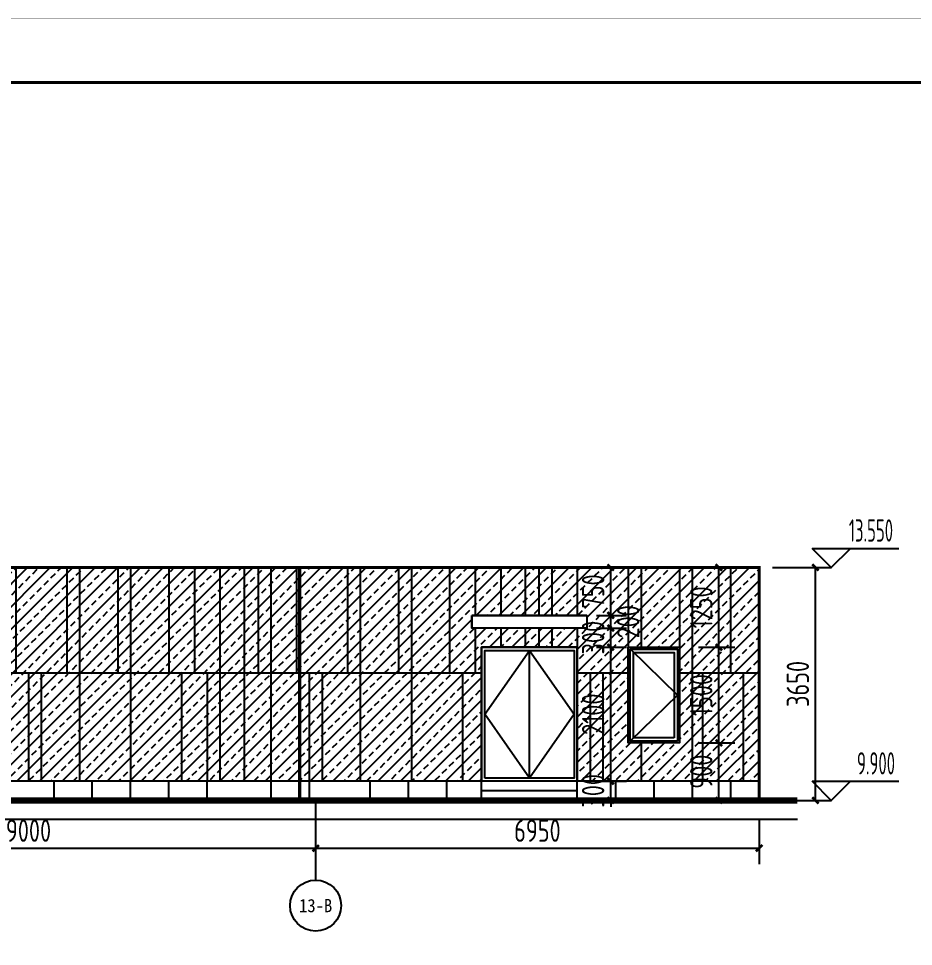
# Model space of a CAD drawing. Extents: x -280168 to 205214, y -148835 to -64913.
# Drawn here: x 182195 to 196219, y -103974 to -89430 of the extents above; entities that cross this region are included whole.
import ezdxf
from ezdxf.enums import TextEntityAlignment as Align

# ---------------------------------------------------------------- set-up
doc = ezdxf.new("R2010")
doc.units = 0
doc.header["$LTSCALE"] = 1000
doc.header["$MEASUREMENT"] = 0
for name, color, linetype in [('01-标注_尺寸', 124, 'Continuous'), ('01-标注_标高', 200, 'Continuous'), ('01-标注_轴线坐标', 132, 'Continuous'), ('02-TEXT_标注', 130, 'Continuous'), ('02-TEXT_轴号', 7, 'Continuous'), ('05-填充_156', 156, 'Continuous'), ('A-C_窗', 140, 'Continuous'), ('E-立面轮廓', 241, 'Continuous')]:
    doc.layers.add(name, color=color, linetype=linetype)
doc.layers.add('04-不打印_辅助线', color=165, linetype='Continuous', plot=False)
doc.styles.add('_TCH_AXIS', font='STXIHEI_0.TTF', dxfattribs={"width": 0.75})
doc.styles.add('_TCH_DIM', font='ros1.shx', dxfattribs={"width": 0.75, "bigfont": 'jd.shx'})
doc.styles.add('_TCH_DIM_T3', font='ros1.shx', dxfattribs={"width": 0.85, "bigfont": 'jd.shx'})
doc.dimstyles.new('_TCH_ARCH&&100', dxfattribs={"dimtxt": 350, "dimasz": 100, "dimexe": 250, "dimexo": 300, "dimgap": 100, "dimtad": 1, "dimdec": 0, "dimzin": 0, "dimdsep": 46, "dimtxsty": '_TCH_DIM_T3', "dimblk": 'ARCHTICK', "dimcen": 0.09, "dimclrt": 7, "dimazin": 2, "dimtfac": 1, "dimtdec": 0, "dimtix": 1, "dimtmove": 2, "dimatfit": 3, "dimfxl": 0, "dimtolj": 1, "dimtzin": 0, "dimarcsym": 0})

# ---------------------------------------------------------------- blocks, each defined once
blk = doc.blocks.new('图框-A1')
for points, const_width in [([(0, 0), (841, 0), (841, 594), (0, 594)], 0.05), ([(766, 584), (25, 584), (25, 10), (766, 10)], 0.5)]:
    blk.add_lwpolyline(points, close=True, dxfattribs=dict(const_width=const_width))
blk = doc.blocks.new('d')
at = {"layer": 'A-C_窗'}
for p, q in [((-16050, 3350), (-16050, 1700)), ((-15250, 3350), (-15250, 2600)), ((-15050, 3350), (-15050, 2600)), ((-14450, 3350), (-14450, 2600)), ((-14250, 3350), (-14250, 2600)), ((-13650, 3350), (-13650, 1700)), ((-13250, 3350), (-13250, 1700)), ((-13250, 3350), (-13250, 1700)), ((-12850, 3350), (-12850, 0)), ((-12463, 0), (-12463, 3350)), ((-12250, 3350), (-12250, 1700)), ((-12050, 3350), (-12050, 0)), ((-11650, 3350), (-11650, 1700)), ((-10850, 3350), (-10850, 1700)), ((-10650, 3350), (-10650, 0)), ((-10050, 3350), (-10050, 1700)), ((-9850, 3350), (-9850, 0)), ((-9250, 3350), (-9250, 1700)), ((-8850, 3350), (-8850, 1700)), ((-8850, 3350), (-8850, 1700)), ((-8450, 3350), (-8450, 0)), ((-8063, 0), (-8063, 3350)), ((-7850, 3350), (-7850, 1700)), ((-7650, 3350), (-7650, 0)), ((-7250, 3350), (-7250, 1700)), ((-6450, 3350), (-6450, 1700)), ((-6250, 3350), (-6250, 0)), ((-5650, 3350), (-5650, 1700)), ((-5450, 3350), (-5450, 0)), ((-4850, 3350), (-4850, 1700)), ((-4450, 3350), (-4450, 2600)), ((-4450, 3350), (-4450, 2600)), ((-4050, 3350), (-4050, 2600)), ((-3663, 2600), (-3663, 3350)), ((-3450, 3350), (-3450, 2600)), ((-3250, 3350), (-3250, 2600)), ((-2850, 3350), (-2850, 2600)), ((-2050, 3350), (-2050, 2100)), ((-1850, 3350), (-1850, 2100)), ((-1250, 3350), (-1250, 2100)), ((-1050, 3350), (-1050, 0)), ((-450, 3350), (-450, 1700)), ((-15250, 2400), (-15250, 2200)), ((-15050, 2400), (-15050, 2200)), ((-14450, 2400), (-14450, 2200)), ((-14250, 2400), (-14250, 2200)), ((-4450, 2400), (-4450, 1700)), ((-4450, 2400), (-4450, 1700)), ((-4050, 2400), (-4050, 2100)), ((-3663, 2100), (-3663, 2400)), ((-3450, 2400), (-3450, 2100)), ((-3250, 2400), (-3250, 2100)), ((-2850, 2400), (-2850, 2100)), ((-16400, 1700), (-15550, 1700)), ((-15850, 1700), (-15850, 0)), ((-15650, 1700), (-15650, 0)), ((-14050, 1700), (-4350, 1700)), ((-13450, 1700), (-13450, 0)), ((-13050, 1700), (-13050, 0)), ((-11450, 1700), (-11450, 0)), ((-11250, 1700), (-11250, 0)), ((-9050, 1700), (-9050, 0)), ((-8650, 1700), (-8650, 0)), ((-7050, 1700), (-7050, 0)), ((-6850, 1700), (-6850, 0)), ((-4650, 1700), (-4650, 0)), ((-2850, 1700), (-2050, 1700)), ((-2650, 1700), (-2650, 0)), ((-2450, 1700), (-2450, 0)), ((-1250, 1700), (0, 1700)), ((-250, 1700), (-250, 0)), ((-1850, 600), (-1850, 0))]:
    blk.add_line(p, q, dxfattribs=at)
blk = doc.blocks.new('A$C1D494ED9')
at = {"layer": '05-填充_156'}
h = blk.add_hatch(dxfattribs=at)
h.set_pattern_fill('天然石材', color=256, scale=50)
h.set_pattern_definition([(45, (-215976.7, 80297.78), (-176.77677, 176.77677), []), (45, (-215889.77, 80208.02), (-176.77677, 176.77677), [98.68425, -56.391])])
h.paths.add_polyline_path([(-4350, 0), (-4350, 2100), (-2850, 2100), (-2850, 0), (0, 0), (0, 3350), (-16400, 3350), (-16400, 0), (-15550, 0), (-15550, 2200), (-14050, 2200), (-14050, 0)])
h.paths.add_polyline_path([(-4500, 2400), (-4500, 2600), (-2700, 2600), (-2700, 2400)], flags=16)
h.paths.add_polyline_path([(-2050, 2100), (-1250, 2100), (-1250, 600), (-2050, 600)], flags=16)
h.paths.add_polyline_path([(-13900, 2400), (-15700, 2400), (-15700, 2600), (-13900, 2600)], flags=16)
for points in [[(-15550, 0), (-16400, 0), (-16400, 3350), (0, 3350), (0, 0), (-2850, 0), (-2850, 2100), (-4350, 2100), (-4350, 0), (-14050, 0), (-14050, 2200), (-15550, 2200)], [(-15700, 2600), (-13900, 2600), (-13900, 2400), (-15700, 2400)], [(-4500, 2600), (-2700, 2600), (-2700, 2400), (-4500, 2400)], [(-2050, 2100), (-1250, 2100), (-1250, 600), (-2050, 600)]]:
    blk.add_lwpolyline(points, close=True, dxfattribs=at)
blk = doc.blocks.new('_ArchTick')
at = {"color": 0, "linetype": 'ByBlock', "const_width": 0.4}
blk.add_lwpolyline([(-0.5, -0.5), (0.5, 0.5)], dxfattribs=at)
blk = doc.blocks.new('*D1271')
at = {"layer": '01-标注_尺寸', "color": 0, "lineweight": -2, "transparency": 16777216}
for p, q in [((194011, -98034), (194932, -98034)), ((194682, -101684), (194682, -98034)), ((194011, -101684), (194932, -101684))]:
    blk.add_line(p, q, dxfattribs=at)
at = {"layer": 'Defpoints', "color": 0, "transparency": 16777216}
for p in [(193711, -98034), (194682, -98034), (193711, -101684)]:
    blk.add_point(p, dxfattribs=at)
at = {"layer": '01-标注_尺寸', "color": 0, "lineweight": -2, "transparency": 16777216, "xscale": 100, "yscale": 100, "zscale": 100}
for p, rotation in [((194682, -98034), 90), ((194682, -101684), 270)]:
    blk.add_blockref('_ArchTick', p, dxfattribs=dict(at, rotation=rotation))
at = {"layer": '01-标注_尺寸', "color": 7, "transparency": 16777216, "insert": (194407, -99859), "char_height": 350, "attachment_point": 5, "rotation": 90, "style": '_TCH_DIM_T3'}
blk.add_mtext('\\A1;3650', dxfattribs=at)
blk = doc.blocks.new('*D1272')
at = {"layer": '01-标注_尺寸', "color": 0, "lineweight": -2, "transparency": 16777216}
for p, q in [((191251, -98034), (191724, -98034)), ((191474, -98784), (191474, -98034)), ((191251, -98784), (191724, -98784))]:
    blk.add_line(p, q, dxfattribs=at)
at = {"layer": 'Defpoints', "color": 0, "transparency": 16777216}
for p in [(190951, -98034), (191474, -98034), (190951, -98784)]:
    blk.add_point(p, dxfattribs=at)
at = {"layer": '01-标注_尺寸', "color": 0, "lineweight": -2, "transparency": 16777216, "xscale": 100, "yscale": 100, "zscale": 100}
for p, rotation in [((191474, -98034), 90), ((191474, -98784), 270)]:
    blk.add_blockref('_ArchTick', p, dxfattribs=dict(at, rotation=rotation))
at = {"layer": '01-标注_尺寸', "color": 7, "transparency": 16777216, "insert": (191199, -98409), "char_height": 350, "attachment_point": 5, "rotation": 90, "style": '_TCH_DIM_T3'}
blk.add_mtext('\\A1;750', dxfattribs=at)
blk = doc.blocks.new('*D1273')
at = {"layer": '01-标注_尺寸', "color": 0, "lineweight": -2, "transparency": 16777216}
for p, q in [((191251, -98784), (191724, -98784)), ((191474, -98984), (191474, -98784)), ((191251, -98984), (191724, -98984))]:
    blk.add_line(p, q, dxfattribs=at)
at = {"layer": 'Defpoints', "color": 0, "transparency": 16777216}
for p in [(190951, -98784), (191474, -98784), (190951, -98984)]:
    blk.add_point(p, dxfattribs=at)
at = {"layer": '01-标注_尺寸', "color": 0, "lineweight": -2, "transparency": 16777216, "xscale": 100, "yscale": 100, "zscale": 100}
for p, rotation in [((191474, -98784), 90), ((191474, -98984), 270)]:
    blk.add_blockref('_ArchTick', p, dxfattribs=dict(at, rotation=rotation))
at = {"layer": '01-标注_尺寸', "color": 7, "transparency": 16777216, "insert": (191749, -98884), "char_height": 350, "attachment_point": 5, "rotation": 90, "style": '_TCH_DIM_T3'}
blk.add_mtext('\\A1;200', dxfattribs=at)
blk = doc.blocks.new('*D1274')
at = {"layer": '01-标注_尺寸', "color": 0, "lineweight": -2, "transparency": 16777216}
for p, q in [((191474, -98984), (191474, -98884)), ((191251, -98984), (191724, -98984)), ((191474, -99284), (191474, -98984)), ((191251, -99284), (191724, -99284)), ((191474, -99284), (191474, -99384))]:
    blk.add_line(p, q, dxfattribs=at)
at = {"layer": 'Defpoints', "color": 0, "transparency": 16777216}
for p in [(190951, -98984), (191474, -98984), (190951, -99284)]:
    blk.add_point(p, dxfattribs=at)
at = {"layer": '01-标注_尺寸', "color": 0, "lineweight": -2, "transparency": 16777216, "xscale": 100, "yscale": 100, "zscale": 100}
for p, rotation in [((191474, -98984), 270), ((191474, -99284), 90)]:
    blk.add_blockref('_ArchTick', p, dxfattribs=dict(at, rotation=rotation))
at = {"layer": '01-标注_尺寸', "color": 7, "transparency": 16777216, "insert": (191199, -99134), "char_height": 350, "attachment_point": 5, "rotation": 90, "style": '_TCH_DIM_T3'}
blk.add_mtext('\\A1;300', dxfattribs=at)
blk = doc.blocks.new('*D1275')
at = {"layer": '01-标注_尺寸', "color": 0, "lineweight": -2, "transparency": 16777216}
for p, q in [((191251, -99284), (191724, -99284)), ((191474, -101384), (191474, -99284)), ((191251, -101384), (191724, -101384))]:
    blk.add_line(p, q, dxfattribs=at)
at = {"layer": 'Defpoints', "color": 0, "transparency": 16777216}
for p in [(190951, -99284), (191474, -99284), (190951, -101384)]:
    blk.add_point(p, dxfattribs=at)
at = {"layer": '01-标注_尺寸', "color": 0, "lineweight": -2, "transparency": 16777216, "xscale": 100, "yscale": 100, "zscale": 100}
for p, rotation in [((191474, -99284), 90), ((191474, -101384), 270)]:
    blk.add_blockref('_ArchTick', p, dxfattribs=dict(at, rotation=rotation))
at = {"layer": '01-标注_尺寸', "color": 7, "transparency": 16777216, "insert": (191199, -100334), "char_height": 350, "attachment_point": 5, "rotation": 90, "style": '_TCH_DIM_T3'}
blk.add_mtext('\\A1;2100', dxfattribs=at)
blk = doc.blocks.new('*D1276')
at = {"layer": '01-标注_尺寸', "color": 0, "lineweight": -2, "transparency": 16777216}
for p, q in [((191474, -101384), (191474, -101284)), ((191251, -101384), (191724, -101384)), ((191474, -101684), (191474, -101384)), ((191251, -101684), (191724, -101684)), ((191474, -101684), (191474, -101784))]:
    blk.add_line(p, q, dxfattribs=at)
at = {"layer": 'Defpoints', "color": 0, "transparency": 16777216}
for p in [(190951, -101384), (191474, -101384), (190951, -101684)]:
    blk.add_point(p, dxfattribs=at)
at = {"layer": '01-标注_尺寸', "color": 0, "lineweight": -2, "transparency": 16777216, "xscale": 100, "yscale": 100, "zscale": 100}
for p, rotation in [((191474, -101384), 270), ((191474, -101684), 90)]:
    blk.add_blockref('_ArchTick', p, dxfattribs=dict(at, rotation=rotation))
at = {"layer": '01-标注_尺寸', "color": 7, "transparency": 16777216, "insert": (191199, -101534), "char_height": 350, "attachment_point": 5, "rotation": 90, "style": '_TCH_DIM_T3'}
blk.add_mtext('\\A1;300', dxfattribs=at)
blk = doc.blocks.new('*D1277')
at = {"layer": '01-标注_尺寸', "color": 0, "lineweight": -2, "transparency": 16777216}
for p, q in [((192851, -100784), (193419, -100784)), ((193169, -101684), (193169, -100784)), ((192851, -101684), (193419, -101684))]:
    blk.add_line(p, q, dxfattribs=at)
at = {"layer": 'Defpoints', "color": 0, "transparency": 16777216}
for p in [(192551, -100784), (193169, -100784), (192551, -101684)]:
    blk.add_point(p, dxfattribs=at)
at = {"layer": '01-标注_尺寸', "color": 0, "lineweight": -2, "transparency": 16777216, "xscale": 100, "yscale": 100, "zscale": 100}
for p, rotation in [((193169, -100784), 90), ((193169, -101684), 270)]:
    blk.add_blockref('_ArchTick', p, dxfattribs=dict(at, rotation=rotation))
at = {"layer": '01-标注_尺寸', "color": 7, "transparency": 16777216, "insert": (192894, -101234), "char_height": 350, "attachment_point": 5, "rotation": 90, "style": '_TCH_DIM_T3'}
blk.add_mtext('\\A1;900', dxfattribs=at)
blk = doc.blocks.new('*D1278')
at = {"layer": '01-标注_尺寸', "color": 0, "lineweight": -2, "transparency": 16777216}
for p, q in [((192851, -99284), (193419, -99284)), ((193169, -100784), (193169, -99284)), ((192851, -100784), (193419, -100784))]:
    blk.add_line(p, q, dxfattribs=at)
at = {"layer": 'Defpoints', "color": 0, "transparency": 16777216}
for p in [(192551, -99284), (193169, -99284), (192551, -100784)]:
    blk.add_point(p, dxfattribs=at)
at = {"layer": '01-标注_尺寸', "color": 0, "lineweight": -2, "transparency": 16777216, "xscale": 100, "yscale": 100, "zscale": 100}
for p, rotation in [((193169, -99284), 90), ((193169, -100784), 270)]:
    blk.add_blockref('_ArchTick', p, dxfattribs=dict(at, rotation=rotation))
at = {"layer": '01-标注_尺寸', "color": 7, "transparency": 16777216, "insert": (192894, -100034), "char_height": 350, "attachment_point": 5, "rotation": 90, "style": '_TCH_DIM_T3'}
blk.add_mtext('\\A1;1500', dxfattribs=at)
blk = doc.blocks.new('*D1279')
at = {"layer": '01-标注_尺寸', "color": 0, "lineweight": -2, "transparency": 16777216}
for p, q in [((192851, -98034), (193419, -98034)), ((193169, -99284), (193169, -98034)), ((192851, -99284), (193419, -99284))]:
    blk.add_line(p, q, dxfattribs=at)
at = {"layer": 'Defpoints', "color": 0, "transparency": 16777216}
for p in [(192551, -98034), (193169, -98034), (192551, -99284)]:
    blk.add_point(p, dxfattribs=at)
at = {"layer": '01-标注_尺寸', "color": 0, "lineweight": -2, "transparency": 16777216, "xscale": 100, "yscale": 100, "zscale": 100}
for p, rotation in [((193169, -98034), 90), ((193169, -99284), 270)]:
    blk.add_blockref('_ArchTick', p, dxfattribs=dict(at, rotation=rotation))
at = {"layer": '01-标注_尺寸', "color": 7, "transparency": 16777216, "insert": (192894, -98659), "char_height": 350, "attachment_point": 5, "rotation": 90, "style": '_TCH_DIM_T3'}
blk.add_mtext('\\A1;1250', dxfattribs=at)
blk = doc.blocks.new('*D1308')
at = {"layer": '01-标注_尺寸', "color": 0, "lineweight": -2, "transparency": 16777216}
for p, q in [((186851, -101984), (186851, -102684)), ((193801, -101984), (193801, -102684)), ((186851, -102434), (193801, -102434))]:
    blk.add_line(p, q, dxfattribs=at)
at = {"layer": 'Defpoints', "color": 0, "transparency": 16777216}
for p in [(186851, -101684), (193801, -101684), (193801, -102434)]:
    blk.add_point(p, dxfattribs=at)
at = {"layer": '01-标注_尺寸', "color": 0, "lineweight": -2, "transparency": 16777216, "xscale": 100, "yscale": 100, "zscale": 100, "rotation": 180}
blk.add_blockref('_ArchTick', (186851, -102434), dxfattribs=at)
at = {"layer": '01-标注_尺寸', "color": 0, "lineweight": -2, "transparency": 16777216, "xscale": 100, "yscale": 100, "zscale": 100}
blk.add_blockref('_ArchTick', (193801, -102434), dxfattribs=at)
at = {"layer": '01-标注_尺寸', "color": 7, "transparency": 16777216, "insert": (190326, -102159), "char_height": 350, "attachment_point": 5, "style": '_TCH_DIM_T3'}
blk.add_mtext('\\A1;6950', dxfattribs=at)
blk = doc.blocks.new('*D1309')
at = {"layer": '01-标注_尺寸', "color": 0, "lineweight": -2, "transparency": 16777216}
for p, q in [((177851, -101984), (177851, -102684)), ((186851, -101984), (186851, -102684)), ((177851, -102434), (186851, -102434))]:
    blk.add_line(p, q, dxfattribs=at)
at = {"layer": 'Defpoints', "color": 0, "transparency": 16777216}
for p in [(177851, -101684), (186851, -101684), (186851, -102434)]:
    blk.add_point(p, dxfattribs=at)
at = {"layer": '01-标注_尺寸', "color": 0, "lineweight": -2, "transparency": 16777216, "xscale": 100, "yscale": 100, "zscale": 100, "rotation": 180}
blk.add_blockref('_ArchTick', (177851, -102434), dxfattribs=at)
at = {"layer": '01-标注_尺寸', "color": 0, "lineweight": -2, "transparency": 16777216, "xscale": 100, "yscale": 100, "zscale": 100}
blk.add_blockref('_ArchTick', (186851, -102434), dxfattribs=at)
at = {"layer": '01-标注_尺寸', "color": 7, "transparency": 16777216, "insert": (182351, -102159), "char_height": 350, "attachment_point": 5, "style": '_TCH_DIM_T3'}
blk.add_mtext('\\A1;9000', dxfattribs=at)

msp = doc.modelspace()

# ---------------------------------------------------------------- linework, layer by layer
at = {"layer": '01-标注_标高'}
for p, q in [((194931.8, -98033.9), (194631.8, -97733.9)), ((194631.8, -97733.9), (195988.4, -97733.9)), ((194931.8, -98033.9), (195231.8, -97733.9)), ((194931.8, -101683.9), (194631.8, -101383.9)), ((194631.8, -101383.9), (195988.4, -101383.9)), ((194931.8, -101683.9), (195231.8, -101383.9))]:
    msp.add_line(p, q, dxfattribs=at)
at = {"layer": '01-标注_轴线坐标'}
msp.add_line((186850.7, -101683.9), (186850.7, -102933.3), dxfattribs=at)
msp.add_circle((186850.7, -103333.3), 400, dxfattribs=at)
at = {"layer": '04-不打印_辅助线'}
msp.add_lwpolyline([(123611.1, -117932.1), (197711.1, -117932.1), (197711.1, -90432.1), (123611.1, -90432.1)], close=True, dxfattribs=at)
at = {"layer": 'A-C_窗'}
for p, q in [((189300.7, -98783.9), (189300.7, -98983.9)), ((191100.7, -98783.9), (191100.7, -98983.9)), ((189450.7, -101683.9), (189450.7, -99283.9)), ((190200.7, -101333.9), (190200.7, -99333.9)), ((190950.7, -101683.9), (190950.7, -99283.9)), ((192913.4, -99683.9), (192913.4, -101383.9)), ((193800.7, -101383.9), (177400.7, -101383.9)), ((182750.7, -101683.9), (182750.7, -101383.9)), ((183350.7, -101683.9), (183350.7, -101383.9)), ((183950.7, -101683.9), (183950.7, -101383.9)), ((184550.7, -101683.9), (184550.7, -101383.9)), ((185150.7, -101683.9), (185150.7, -101383.9)), ((186150.7, -101383.9), (186150.7, -101683.9)), ((186750.7, -101383.9), (186750.7, -101683.9)), ((187700.7, -101383.9), (187700.7, -101683.9)), ((188300.7, -101383.9), (188300.7, -101683.9)), ((188900.7, -101383.9), (188900.7, -101683.9)), ((191550.7, -101383.9), (191550.7, -101683.9)), ((192150.7, -101383.9), (192150.7, -101683.9)), ((192750.7, -101383.9), (192750.7, -101683.9)), ((193350.7, -101383.9), (193350.7, -101683.9)), ((190950.7, -101533.9), (189450.7, -101533.9))]:
    msp.add_line(p, q, dxfattribs=at)
for points in [[(191100.7, -98783.9), (189300.7, -98783.9)], [(191100.7, -98983.9), (189300.7, -98983.9)], [(190950.7, -99283.9), (189450.7, -99283.9)], [(190200.7, -101333.9), (189500.7, -100333.9), (190200.7, -99333.9)], [(190200.7, -99333.9), (190900.7, -100333.9), (190200.7, -101333.9)], [(191782.7, -99313.9), (192520.7, -100033.9), (191780.7, -100753.9)], [(190950.7, -101383.9), (189450.7, -101383.9)]]:
    msp.add_lwpolyline(points, dxfattribs=at)
for points in [[(189450.7, -101383.9), (189450.7, -99283.9), (190950.7, -99283.9), (190950.7, -101383.9)], [(189500.7, -101333.9), (189500.7, -99333.9), (190900.7, -99333.9), (190900.7, -101333.9)], [(192550.7, -100783.9), (191750.7, -100783.9), (191750.7, -99283.9), (192550.7, -99283.9)], [(192520.7, -100753.9), (191780.7, -100753.9), (191780.7, -99313.9), (192520.7, -99313.9)], [(192470.7, -100703.9), (191830.7, -100703.9), (191830.7, -99363.9), (192470.7, -99363.9)]]:
    msp.add_lwpolyline(points, close=True, dxfattribs=at)
at = {"layer": 'Defpoints', "color": 1}
msp.add_lwpolyline([(194400.7, -101983.9), (176800.7, -101983.9)], dxfattribs=at)
at = {"layer": 'E-立面轮廓'}
msp.add_line((186600.7, -101683.9), (186600.7, -98033.9), dxfattribs=at)
for points, const_width in [([(193800.7, -101683.9), (193800.7, -98033.9), (177400.7, -98033.9), (177400.7, -101683.9)], 50), ([(186600.7, -101683.9), (186600.7, -98033.9)], 50), ([(194400.7, -101683.9), (176800.7, -101683.9)], 100)]:
    msp.add_lwpolyline(points, dxfattribs=dict(at, const_width=const_width))

# ---------------------------------------------------------------- block references
at = {"xscale": 100, "yscale": 100, "zscale": 100}
msp.add_blockref('图框-A1', (121111.1, -148832.1), dxfattribs=at)
for name in ['d', 'A$C1D494ED9']:
    msp.add_blockref(name, (193800.7, -101383.9))

# ---------------------------------------------------------------- texts
at = {"layer": '02-TEXT_标注', "style": '_TCH_DIM', "width": 0.6375}
for s, p in [('13.550', (195207.2, -97628.9)), ('9.900', (195333.6, -101278.9))]:
    msp.add_text(s, height=350, dxfattribs=at).set_placement(p)
at = {"layer": '02-TEXT_轴号', "style": '_TCH_AXIS', "width": 0.909091}
msp.add_text('13-B', height=207.98, dxfattribs=at).set_placement((186590.8, -103437.2), (187110.7, -103437.2), align=Align.FIT)

# ---------------------------------------------------------------- dimensions: what is measured, and where the dimension line sits
at = {"layer": '01-标注_尺寸'}
for p1, p2, distance, picture, middle in [((190950.7, -98783.9), (190950.7, -98033.9), -523.7, '*D1272', (191199.5, -98408.9)), ((192550.7, -99283.9), (192550.7, -98033.9), -618, '*D1279', (192893.7, -98658.9)), ((193711, -101683.9), (193711, -98033.9), -970.8, '*D1271', (194406.8, -99858.9)), ((190950.7, -99283.9), (190950.7, -98983.9), -523.7, '*D1274', (191199.5, -99133.9)), ((190950.7, -101383.9), (190950.7, -99283.9), -523.7, '*D1275', (191199.5, -100333.9)), ((192550.7, -100783.9), (192550.7, -99283.9), -618, '*D1278', (192893.7, -100033.9)), ((192550.7, -101683.9), (192550.7, -100783.9), -618, '*D1277', (192893.7, -101233.9)), ((190950.7, -101683.9), (190950.7, -101383.9), -523.7, '*D1276', (191199.5, -101533.9)), ((177850.7, -101683.9), (186850.7, -101683.9), -749.7, '*D1309', (182350.7, -102158.6)), ((186850.7, -101683.9), (193800.7, -101683.9), -749.7, '*D1308', (190325.7, -102158.6))]:
    dim = msp.add_aligned_dim(p1=p1, p2=p2, distance=distance, dimstyle='_TCH_ARCH&&100', dxfattribs=at)
    dim.commit()
    dim.dimension.update_dxf_attribs({"geometry": picture, "text_midpoint": middle})
dim = msp.add_linear_dim(base=(191474.5, -98783.9), p1=(190950.7, -98983.9), p2=(190950.7, -98783.9), angle=90, dimstyle='_TCH_ARCH&&100', dxfattribs=at)
dim.commit()
dim.dimension.update_dxf_attribs({"geometry": '*D1273', "text_midpoint": (191749.5, -98883.9), "dimtype": 161})

doc.saveas('drawing.dxf')
